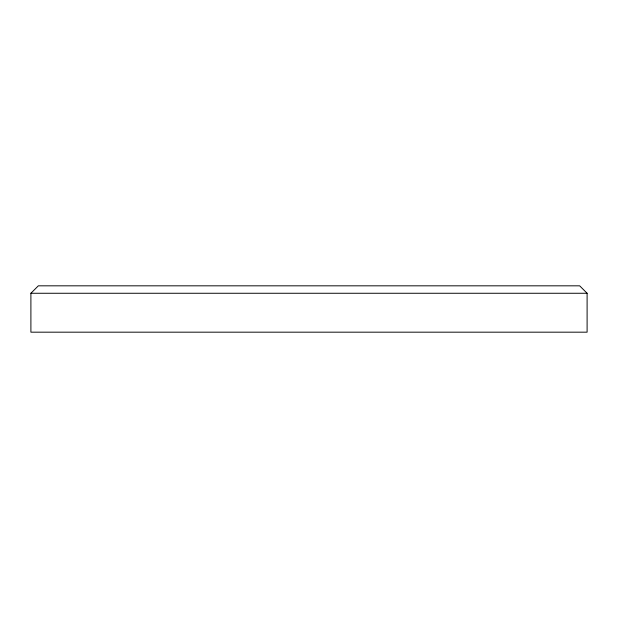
<?xml version="1.0" encoding="UTF-8"?>
<svg xmlns="http://www.w3.org/2000/svg" width="618" height="618" viewBox="0 0 618 618"><rect width="100%" height="100%" fill="white"/><g stroke="black" fill="none" stroke-linecap="round" stroke-linejoin="round"><path stroke-width="0.93" d="M30.9 293.264L38.339 285.825L579.661 285.825L587.1 293.264L587.1 332.175L30.9 332.175L30.9 293.264L587.1 293.264"/></g></svg>
